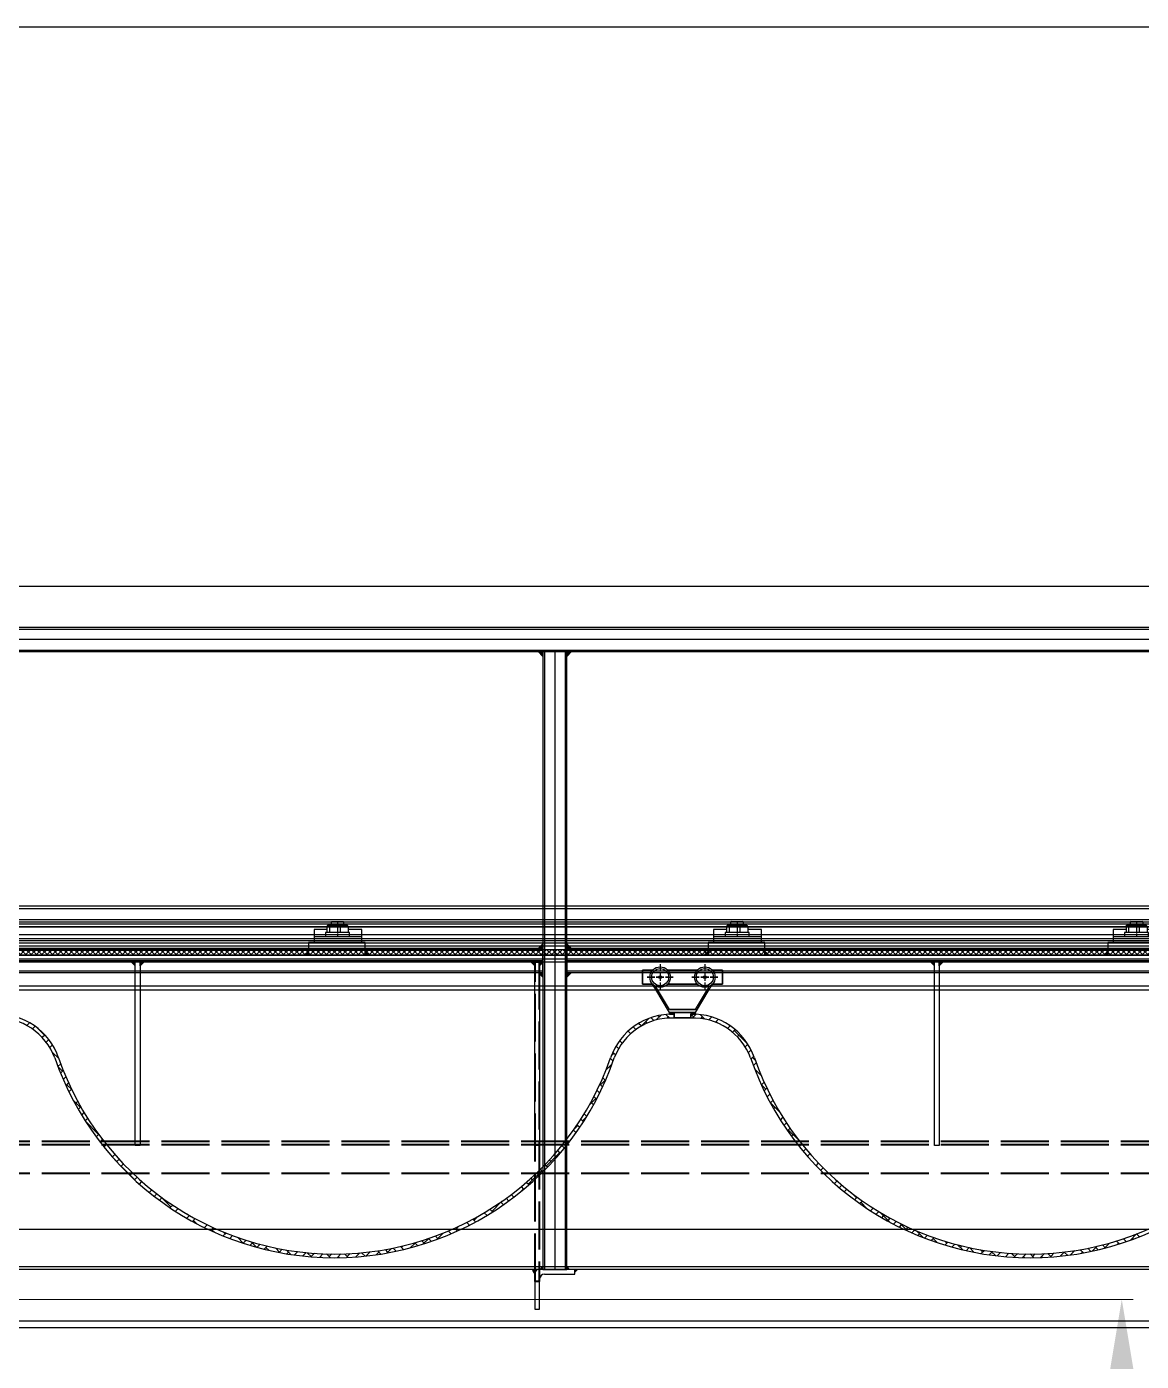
# Model space of a CAD drawing. Header units: centimetres. Extents: x 470464 to 524273, y 49611 to 59074.
# Drawn here: x 504741 to 504880.5, y 50520.1 to 50687.1 of the extents above; entities that cross this region are included whole.
import ezdxf

# ---------------------------------------------------------------- set-up
doc = ezdxf.new("R2010")
doc.units = ezdxf.units.CM
doc.header["$MEASUREMENT"] = 0
for name, pattern in [('1244-MIUM-DD-AR-2000$0$1244_Aselsan_MIUM_2900_Vinç$0$ACAD_ISO02W100', [15, 12, -3]), ('CENTER', [50.8, 31.75, -6.35, 6.35, -6.35]), ('CHAIN', [0.3543, 0.2362, -0.0295, 0.0591, -0.0295])]:
    doc.linetypes.add(name, pattern=pattern)
doc.layers.add('A-ANNO-REVC-01', color=1, linetype='Continuous', lineweight=15, true_color=0xff0000, plot=False)
doc.layers.add('S-COLS-CONC', color=4, linetype='Continuous', lineweight=40)
doc.layers.add('vinç', color=7, linetype='Continuous')
doc.styles.add('BARIŞ BABUR-3', font='arial.ttf')
doc.dimstyles.new('AAA_A4 BVS STANDART', dxfattribs={"dimscale": 12, "dimtxt": 1.8, "dimasz": 1.6, "dimexe": 0.18, "dimexo": 0.0625, "dimgap": 0.09, "dimtad": 1, "dimtoh": 1, "dimdec": 0, "dimzin": 9, "dimdsep": 46, "dimtxsty": 'BARIŞ BABUR-3', "dimcen": 0.09, "dimclrd": 1, "dimclre": 1, "dimclrt": 2, "dimadec": 0, "dimazin": 0, "dimtfac": 1, "dimtdec": 0, "dimtofl": 0, "dimtmove": 0, "dimatfit": 3, "dimfxl": 1, "dimtolj": 1, "dimtzin": 0, "dimlwd": 9, "dimlwe": 9, "dimarcsym": 0})

# ---------------------------------------------------------------- blocks, each defined once
blk = doc.blocks.new('*D142')
at = {"layer": 'A-ANNO-REVC-01', "color": 1, "lineweight": 9, "transparency": 16777216}
for p, q in [((417342.26, 68747.91), (417561.04, 68747.91)), ((417559.6, 68329.96), (417559.6, 68735.11)), ((417552.92, 68317.16), (417561.04, 68317.16))]:
    blk.add_line(p, q, dxfattribs=at)
at = {"layer": 'A-ANNO-REVC-01', "color": 1, "transparency": 16777216}
for points in [[(417557.47, 68735.11), (417561.73, 68735.11), (417559.6, 68747.91)], [(417557.47, 68329.96), (417561.73, 68329.96), (417559.6, 68317.16)]]:
    blk.add_solid(points, dxfattribs=at)
at = {"layer": 'Defpoints', "color": 0, "transparency": 16777216}
for p in [(417341.76, 68747.91), (417559.6, 68747.91), (417552.42, 68317.16)]:
    blk.add_point(p, dxfattribs=at)
at = {"layer": 'A-ANNO-REVC-01', "color": 2, "transparency": 16777216, "insert": (417551.43, 68542.78), "char_height": 14.4, "attachment_point": 5, "rotation": 90, "style": 'BARIŞ BABUR-3'}
blk.add_mtext('\\A1;KANCA ALTI: 431', dxfattribs=at)
blk = doc.blocks.new('ghfhjkdjfdkyufgfktuthkgt')
at = {"color": 2, "ltscale": 0.4}
for p, q in [((417976.88, 69071.16), (416796.46, 69071.16)), ((417976.46, 69070.66), (416796.46, 69070.66)), ((416796.46, 69067.36), (417976.46, 69067.36)), ((416796.46, 69066.86), (417976.46, 69066.86)), ((417503.6, 69063.32), (417503.6, 69063.79)), ((417505.66, 69063.32), (417505.66, 69063.79))]:
    blk.add_line(p, q, dxfattribs=at)
at = {"color": 2}
for p, q in [((417500.89, 69069.32), (417499.63, 69069.32)), ((417499.63, 69069.32), (417499.63, 69067.55)), ((417499.63, 69067.55), (417499.63, 69069.32)), ((417499.63, 69069.32), (417500.89, 69069.32)), ((417501.84, 69070.05), (417501.84, 69069.12)), ((417501.84, 69070.05), (417501.84, 69069.12)), ((417506.48, 69069.32), (417502.79, 69069.32)), ((417502.79, 69069.32), (417506.48, 69069.32)), ((417507.43, 69070.05), (417507.43, 69069.12)), ((417507.43, 69070.05), (417507.43, 69069.12)), ((417509.63, 69069.32), (417508.37, 69069.32)), ((417508.37, 69069.32), (417509.63, 69069.32)), ((417509.63, 69067.55), (417509.63, 69069.32)), ((417509.63, 69069.32), (417509.63, 69067.55)), ((417501.16, 69068.43), (417500.22, 69068.43)), ((417500.22, 69068.43), (417501.16, 69068.43)), ((417502.32, 69068.43), (417501.35, 69068.43)), ((417501.35, 69068.43), (417502.32, 69068.43)), ((417501.84, 69068.92), (417501.84, 69067.95)), ((417501.84, 69068.92), (417501.84, 69067.95)), ((417501.84, 69067.75), (417501.84, 69066.82)), ((417501.84, 69067.75), (417501.84, 69066.82)), ((417503.45, 69068.43), (417502.52, 69068.43)), ((417502.52, 69068.43), (417503.45, 69068.43)), ((417506.74, 69068.43), (417505.81, 69068.43)), ((417505.81, 69068.43), (417506.74, 69068.43)), ((417507.91, 69068.43), (417506.94, 69068.43)), ((417506.94, 69068.43), (417507.91, 69068.43)), ((417507.43, 69068.92), (417507.43, 69067.95)), ((417507.43, 69068.92), (417507.43, 69067.95)), ((417507.43, 69067.75), (417507.43, 69066.82)), ((417507.43, 69067.75), (417507.43, 69066.82)), ((417509.04, 69068.43), (417508.11, 69068.43)), ((417508.11, 69068.43), (417509.04, 69068.43)), ((417499.63, 69067.55), (417500.89, 69067.55)), ((417500.89, 69067.55), (417499.63, 69067.55)), ((417501.28, 69066.9), (417500.89, 69067.55)), ((417501.28, 69066.9), (417500.89, 69067.55)), ((417501.49, 69066.9), (417501.27, 69067.27)), ((417501.49, 69066.9), (417501.27, 69067.27)), ((417503.02, 69064.02), (417501.28, 69066.9)), ((417503.02, 69064.02), (417501.28, 69066.9)), ((417503.02, 69064.37), (417501.49, 69066.9)), ((417503.02, 69064.37), (417501.49, 69066.9)), ((417502.79, 69067.55), (417506.48, 69067.55)), ((417506.48, 69067.55), (417502.79, 69067.55)), ((417506.25, 69064.37), (417507.77, 69066.9)), ((417506.25, 69064.02), (417507.98, 69066.9)), ((417506.25, 69064.37), (417507.77, 69066.9)), ((417506.25, 69064.02), (417507.98, 69066.9)), ((417507.77, 69066.9), (417507.99, 69067.27)), ((417507.77, 69066.9), (417507.99, 69067.27)), ((417507.98, 69066.9), (417508.37, 69067.55)), ((417507.98, 69066.9), (417508.37, 69067.55)), ((417508.37, 69067.55), (417509.63, 69067.55)), ((417509.63, 69067.55), (417508.37, 69067.55)), ((417506.25, 69064.37), (417503.02, 69064.37)), ((417503.02, 69064.37), (417506.25, 69064.37)), ((417506.25, 69064.02), (417503.02, 69064.02)), ((417503.02, 69063.79), (417503.02, 69064.02)), ((417503.02, 69064.02), (417506.25, 69064.02)), ((417503.02, 69063.79), (417503.02, 69064.02)), ((417503.6, 69063.79), (417503.02, 69063.79)), ((417503.02, 69063.79), (417503.6, 69063.79)), ((417503.6, 69064.02), (417503.6, 69063.32)), ((417503.6, 69064.02), (417503.6, 69063.32)), ((417505.66, 69063.32), (417503.6, 69063.32)), ((417503.6, 69063.32), (417505.66, 69063.32)), ((417505.66, 69064.02), (417505.66, 69063.32)), ((417505.66, 69064.02), (417505.66, 69063.32)), ((417506.25, 69063.79), (417505.66, 69063.79)), ((417505.66, 69063.79), (417506.25, 69063.79)), ((417506.25, 69063.79), (417506.25, 69064.02)), ((417506.25, 69063.79), (417506.25, 69064.02))]:
    blk.add_line(p, q, dxfattribs=at)
at = {"color": 2, "linetype": 'Continuous', "ltscale": 0.4}
for p, q in [((417422.59, 69062.38), (417422.94, 69062.72)), ((417499.46, 69062.32), (417499.13, 69062.64)), ((417499.41, 69062.26), (417500.41, 69063.26)), ((417500.23, 69062.68), (417500.03, 69062.88)), ((417501.05, 69062.99), (417500.68, 69063.36)), ((417501.35, 69063.07), (417501.96, 69063.68)), ((417501.72, 69063.45), (417501.56, 69063.61)), ((417502.99, 69063.32), (417502.54, 69063.76)), ((417502.71, 69063.3), (417502.86, 69063.45)), ((417506.02, 69063.45), (417505.68, 69063.79)), ((417505.9, 69063.32), (417506.36, 69063.78)), ((417507.42, 69063.18), (417506.86, 69063.74)), ((417506.96, 69063.26), (417507.15, 69063.45)), ((417507.91, 69063.07), (417508.29, 69063.45)), ((417508.28, 69063.45), (417508.27, 69063.46)), ((417508.76, 69062.79), (417509.12, 69063.15)), ((417509.06, 69062.67), (417508.85, 69062.88)), ((417423.29, 69061.95), (417423.62, 69062.28)), ((417424.79, 69061.18), (417423.9, 69062.08)), ((417424.22, 69061.75), (417424.26, 69061.78)), ((417424.51, 69060.9), (417424.83, 69061.22)), ((417498.16, 69061.35), (417497.84, 69061.68)), ((417498.79, 69061.86), (417498.46, 69062.19)), ((417510.25, 69062.02), (417510.58, 69062.35)), ((417510.55, 69062.32), (417510.37, 69062.5)), ((417510.9, 69061.53), (417511.22, 69061.86)), ((417512.77, 69060.09), (417511.11, 69061.75)), ((417511.48, 69060.99), (417511.68, 69061.18)), ((417425.02, 69060.29), (417425.35, 69060.61)), ((417425.48, 69059.61), (417425.81, 69059.94)), ((417496.65, 69059.47), (417496.32, 69059.8)), ((417496.63, 69059.49), (417496.68, 69059.54)), ((417497.09, 69060.16), (417496.77, 69060.49)), ((417512.24, 69060.62), (417512.33, 69060.71)), ((417512.47, 69059.72), (417512.8, 69060.04)), ((417512.88, 69058.99), (417513.21, 69059.32)), ((417426.6, 69058.24), (417425.78, 69059.06)), ((417425.87, 69058.87), (417425.92, 69058.92)), ((417426.49, 69058.36), (417426.54, 69058.41)), ((417426.49, 69057.23), (417426.84, 69057.58)), ((417495.06, 69056.78), (417495.84, 69057.56)), ((417495.96, 69057.9), (417495.61, 69058.25)), ((417495.73, 69058.59), (417496.07, 69058.92)), ((417496.27, 69058.72), (417495.93, 69059.06)), ((417513.21, 69058.19), (417513.55, 69058.53)), ((417513.75, 69057.98), (417513.38, 69058.36)), ((417513.51, 69057.36), (417513.85, 69057.7)), ((417427.05, 69056.66), (417426.5, 69057.21)), ((417426.81, 69056.42), (417427.16, 69056.76)), ((417427.15, 69055.62), (417427.49, 69055.96)), ((417495.65, 69057.07), (417495.5, 69057.22)), ((417514.48, 69056.12), (417513.67, 69056.93)), ((417513.82, 69056.54), (417513.94, 69056.66)), ((417427.5, 69054.84), (417427.83, 69055.18)), ((417428.22, 69054.36), (417427.62, 69054.96)), ((417427.86, 69054.07), (417428.18, 69054.4)), ((417494.28, 69053.92), (417493.94, 69054.26)), ((417494.64, 69054.69), (417494.3, 69055.03)), ((417494.37, 69054.96), (417495.08, 69055.68)), ((417494.94, 69055.53), (417494.65, 69055.81)), ((417515.07, 69054.4), (417514.49, 69054.98)), ((417514.51, 69054.96), (417514.84, 69055.29)), ((417514.86, 69054.19), (417515.2, 69054.52)), ((417429.32, 69052.13), (417428.36, 69053.09)), ((417428.75, 69052.7), (417428.96, 69052.91)), ((417492.99, 69052.45), (417493.8, 69053.26)), ((417493.5, 69052.44), (417493.24, 69052.7)), ((417493.89, 69053.17), (417493.56, 69053.51)), ((417515.24, 69053.43), (417515.57, 69053.77)), ((417515.63, 69052.69), (417515.96, 69053.02)), ((417516.82, 69051.52), (417515.64, 69052.7)), ((417429.04, 69051.86), (417429.37, 69052.19)), ((417429.46, 69051.14), (417429.79, 69051.47)), ((417492.11, 69050.44), (417492.65, 69050.98)), ((417492.67, 69051.01), (417492.34, 69051.34)), ((417516.03, 69051.96), (417516.2, 69052.13)), ((417516.77, 69051.57), (417516.78, 69051.58)), ((417516.88, 69050.55), (417517.21, 69050.88)), ((417429.89, 69050.45), (417430.22, 69050.77)), ((417431.58, 69048.74), (417429.93, 69050.39)), ((417430.34, 69049.76), (417430.45, 69049.87)), ((417431.01, 69049.3), (417431.12, 69049.42)), ((417491.32, 69048.96), (417490.99, 69049.29)), ((417491.08, 69049.41), (417491.54, 69049.87)), ((417491.78, 69049.63), (417491.45, 69049.96)), ((417492.23, 69050.31), (417491.9, 69050.64)), ((417517.34, 69049.87), (417517.3, 69049.9)), ((417517.33, 69049.86), (417517.66, 69050.19)), ((417517.79, 69049.19), (417518.11, 69049.52)), ((417519.28, 69047.93), (417517.9, 69049.3)), ((417431.27, 69048.43), (417431.6, 69048.76)), ((417431.76, 69047.78), (417432.08, 69048.11)), ((417490.36, 69047.66), (417490.03, 69047.99)), ((417518.26, 69048.53), (417518.47, 69048.74)), ((417519.03, 69048.17), (417519.07, 69048.21)), ((417519.24, 69047.24), (417519.56, 69047.57)), ((417432.25, 69047.15), (417432.58, 69047.47)), ((417433.29, 69045.92), (417433.61, 69046.24)), ((417487.58, 69044.78), (417489.28, 69046.48)), ((417488.82, 69045.8), (417488.71, 69045.91)), ((417489.34, 69046.41), (417489.02, 69046.73)), ((417489.86, 69047.03), (417489.53, 69047.35)), ((417489.84, 69047.04), (417489.96, 69047.16)), ((417519.74, 69046.62), (417520.07, 69046.95)), ((417520.26, 69046.01), (417520.59, 69046.34)), ((417433.84, 69045.34), (417433.43, 69045.76)), ((417433.82, 69045.32), (417434.14, 69045.65)), ((417434.37, 69044.74), (417434.69, 69045.06)), ((417436.1, 69043.08), (417434.41, 69044.78)), ((417434.93, 69044.17), (417434.97, 69044.21)), ((417485.32, 69042.52), (417487.02, 69044.21)), ((417487.17, 69044.06), (417486.85, 69044.38)), ((417487.73, 69044.63), (417487.41, 69044.95)), ((417488.15, 69045.34), (417487.96, 69045.53)), ((417521.34, 69044.83), (417521.67, 69045.15)), ((417521.9, 69044.25), (417522.22, 69044.58)), ((417435.54, 69043.65), (417435.82, 69043.93)), ((417436.08, 69043.06), (417436.41, 69043.39)), ((417436.68, 69042.52), (417437, 69042.85)), ((417485.41, 69042.42), (417485.09, 69042.75)), ((417485.88, 69043.08), (417485.69, 69043.28)), ((417486.6, 69043.5), (417486.45, 69043.65)), ((417522.47, 69043.69), (417522.8, 69044.02)), ((417523.65, 69042.6), (417523.97, 69042.93)), ((417437.91, 69041.49), (417438.24, 69041.82)), ((417438.54, 69040.99), (417438.87, 69041.32)), ((417440.63, 69039.69), (417439.38, 69040.94)), ((417483.54, 69040.9), (417483.21, 69041.23)), ((417484.26, 69041.45), (417484.75, 69041.95)), ((417484.8, 69041.9), (417484.47, 69042.23)), ((417524.25, 69042.08), (417524.58, 69042.41)), ((417524.87, 69041.57), (417525.2, 69041.89)), ((417526.39, 69040.82), (417525.74, 69041.47)), ((417525.82, 69041.39), (417525.83, 69041.4)), ((417526.15, 69040.58), (417526.48, 69040.91)), ((417439.19, 69040.51), (417439.5, 69040.82)), ((417440.06, 69040.25), (417440.18, 69040.37)), ((417440.51, 69039.57), (417440.85, 69039.91)), ((417441.2, 69039.13), (417441.54, 69039.46)), ((417480.88, 69039.04), (417480.54, 69039.38)), ((417480.79, 69039.12), (417482.05, 69040.38)), ((417481.36, 69039.69), (417481.23, 69039.82)), ((417482.24, 69039.94), (417481.92, 69040.25)), ((417482.9, 69040.41), (417482.56, 69040.75)), ((417526.8, 69040.1), (417527.14, 69040.44)), ((417527.75, 69039.45), (417526.95, 69040.25)), ((417527.47, 69039.64), (417527.52, 69039.69)), ((417528.15, 69039.19), (417528.49, 69039.53)), ((417442.61, 69038.27), (417442.95, 69038.61)), ((417442.89, 69038.56), (417442.69, 69038.76)), ((417443.33, 69037.86), (417443.67, 69038.21)), ((417443.88, 69037.57), (417443.46, 69037.99)), ((417477.99, 69037.4), (417477.65, 69037.74)), ((417478.74, 69037.79), (417478.39, 69038.13)), ((417478.53, 69037.99), (417479.01, 69038.47)), ((417480.18, 69038.61), (417479.84, 69038.95)), ((417528.85, 69038.76), (417529.19, 69039.09)), ((417530.58, 69037.76), (417529.33, 69039.01)), ((417529.56, 69038.33), (417529.78, 69038.56)), ((417530.35, 69037.99), (417530.62, 69038.27)), ((417531.02, 69037.53), (417531.36, 69037.87)), ((417532.83, 69036.64), (417531.84, 69037.63)), ((417444.82, 69037.09), (417445.17, 69037.44)), ((417445.16, 69037.43), (417445.11, 69037.47)), ((417445.59, 69036.73), (417445.94, 69037.08)), ((417446.08, 69036.5), (417445.72, 69036.86)), ((417447.42, 69036.29), (417447.17, 69036.55)), ((417447.17, 69036.04), (417447.52, 69036.4)), ((417447.98, 69035.72), (417448.34, 69036.09)), ((417449.68, 69035.16), (417448.99, 69035.85)), ((417474.07, 69035.66), (417473.71, 69036.03)), ((417474.01, 69035.73), (417474.67, 69036.4)), ((417474.57, 69036.29), (417474.53, 69036.34)), ((417475.69, 69036.31), (417475.33, 69036.67)), ((417476.47, 69036.66), (417476.12, 69037.01)), ((417476.27, 69036.86), (417476.67, 69037.27)), ((417477.87, 69037.33), (417477.96, 69037.43)), ((417531.77, 69037.15), (417532.04, 69037.43)), ((417532.61, 69036.86), (417532.88, 69037.13)), ((417533.31, 69036.43), (417533.66, 69036.78)), ((417534.78, 69035.82), (417533.93, 69036.67)), ((417534.1, 69036.09), (417534.31, 69036.29)), ((417534.91, 69035.77), (417535.28, 69036.13)), ((417560.65, 69035.49), (417561.45, 69036.29)), ((417561.82, 69035.93), (417561.46, 69036.29)), ((417448, 69035.71), (417447.98, 69035.73)), ((417449.11, 69035.73), (417449.17, 69035.79)), ((417449.65, 69035.13), (417450.02, 69035.51)), ((417450.51, 69034.86), (417450.81, 69035.16)), ((417451.35, 69034.62), (417450.67, 69035.31)), ((417451.39, 69034.61), (417451.78, 69035)), ((417452.29, 69034.38), (417452.68, 69034.77)), ((417452.86, 69034.25), (417452.51, 69034.6)), ((417454.21, 69034.03), (417453.69, 69034.54)), ((417454.15, 69033.97), (417454.55, 69034.38)), ((417455.65, 69033.72), (417455.08, 69034.28)), ((417466.91, 69033.77), (417466.5, 69034.19)), ((417467.78, 69034.03), (417467.47, 69034.34)), ((417467.65, 69033.9), (417468.24, 69034.49)), ((417468.82, 69034.13), (417468.42, 69034.53)), ((417469.74, 69034.34), (417469.35, 69034.73)), ((417469.48, 69034.6), (417469.69, 69034.81)), ((417470.56, 69034.54), (417471.18, 69035.16)), ((417470.64, 69034.57), (417470.61, 69034.6)), ((417471.53, 69034.81), (417471.15, 69035.19)), ((417472.31, 69035.16), (417472.02, 69035.45)), ((417472.15, 69035), (417472.88, 69035.73)), ((417473.24, 69035.36), (417472.87, 69035.73)), ((417535.74, 69035.46), (417536.11, 69035.83)), ((417536.55, 69035.19), (417536, 69035.73)), ((417537.44, 69034.9), (417537.82, 69035.28)), ((417537.7, 69035.16), (417537.48, 69035.38)), ((417538.32, 69034.65), (417538.7, 69035.03)), ((417539.7, 69034.3), (417539.06, 69034.94)), ((417539.4, 69034.6), (417539.6, 69034.8)), ((417540.13, 69034.2), (417540.52, 69034.59)), ((417541.14, 69033.99), (417540.54, 69034.59)), ((417542.23, 69034.03), (417541.94, 69034.32)), ((417542.02, 69033.83), (417542.43, 69034.24)), ((417553.16, 69033.65), (417553.72, 69034.21)), ((417554.79, 69033.91), (417554.38, 69034.32)), ((417555.74, 69034.1), (417555.34, 69034.5)), ((417555.91, 69034.13), (417556.53, 69034.76)), ((417556.66, 69034.3), (417556.37, 69034.6)), ((417557.57, 69034.53), (417557.18, 69034.92)), ((417557.5, 69034.6), (417558.05, 69035.15)), ((417559.32, 69035.04), (417558.95, 69035.41)), ((417558.96, 69034.93), (417559.2, 69035.16)), ((417560.17, 69035.32), (417559.8, 69035.69)), ((417561.01, 69035.62), (417560.89, 69035.73)), ((417455.11, 69033.8), (417455.34, 69034.03)), ((417456.09, 69033.66), (417456.51, 69034.08)), ((417456.47, 69034.03), (417456.41, 69034.09)), ((417457.1, 69033.53), (417457.53, 69033.96)), ((417458.2, 69033.43), (417457.69, 69033.95)), ((417458.17, 69033.47), (417458.57, 69033.87)), ((417459.2, 69033.36), (417459.65, 69033.81)), ((417459.41, 69033.35), (417459.3, 69033.47)), ((417460.58, 69033.32), (417460.09, 69033.8)), ((417460.43, 69033.47), (417460.75, 69033.79)), ((417461.41, 69033.32), (417461.89, 69033.79)), ((417461.71, 69033.32), (417461.56, 69033.47)), ((417462.8, 69033.35), (417462.35, 69033.81)), ((417462.69, 69033.47), (417463.06, 69033.84)), ((417463.77, 69033.41), (417464.28, 69033.92)), ((417463.87, 69033.42), (417463.82, 69033.47)), ((417464.91, 69033.51), (417464.48, 69033.94)), ((417465.01, 69033.52), (417465.55, 69034.06)), ((417465.52, 69034.03), (417465.5, 69034.05)), ((417466.3, 69033.68), (417466.65, 69034.03)), ((417541.07, 69034), (417541.09, 69034.03)), ((417543, 69033.68), (417543.36, 69034.03)), ((417543.82, 69033.57), (417543.27, 69034.11)), ((417544.01, 69033.55), (417544.43, 69033.98)), ((417545.04, 69033.45), (417545.47, 69033.88)), ((417545.08, 69033.44), (417545.05, 69033.47)), ((417546.29, 69033.36), (417545.79, 69033.86)), ((417546.19, 69033.47), (417546.54, 69033.82)), ((417547.18, 69033.33), (417547.64, 69033.79)), ((417547.46, 69033.32), (417547.32, 69033.47)), ((417548.6, 69033.32), (417548.13, 69033.79)), ((417548.45, 69033.47), (417548.77, 69033.79)), ((417549.45, 69033.34), (417549.94, 69033.83)), ((417549.7, 69033.35), (417549.58, 69033.47)), ((417550.77, 69033.41), (417550.33, 69033.85)), ((417550.71, 69033.47), (417551.15, 69033.91)), ((417551.88, 69033.5), (417552.41, 69034.03)), ((417552.83, 69033.61), (417552.41, 69034.03)), ((417553.54, 69034.03), (417553.41, 69034.16)), ((417554.5, 69033.86), (417554.67, 69034.03))]:
    blk.add_line(p, q, dxfattribs=at)
at = {"color": 2}
for centre, radius in [((417501.84, 69068.43), 1.29), ((417501.84, 69068.43), 1.29), ((417507.43, 69068.43), 1.29), ((417507.43, 69068.43), 1.29), ((417501.84, 69068.43), 0.176), ((417501.84, 69068.43), 0.176), ((417507.43, 69068.43), 0.176), ((417507.43, 69068.43), 0.176)]:
    blk.add_circle(centre, radius, dxfattribs=at)
at = {"color": 2, "ltscale": 0.4}
for centre in [(417501.84, 69068.43), (417501.84, 69068.43), (417507.43, 69068.43), (417507.43, 69068.43)]:
    blk.add_circle(centre, 1.07, dxfattribs=at)
for centre, radius, start, end in [((417418.92, 69055.7), 8.09, 18.857, 92.2157), ((417418.91, 69055.65), 7.67, 20.3083, 92.3116), ((417503.29, 69055.7), 8.09, 87.7843, 161.143), ((417503.29, 69055.65), 7.67, 87.6884, 159.6917), ((417505.98, 69055.7), 8.09, 18.857, 92.2157), ((417505.97, 69055.65), 7.67, 20.3083, 92.3116), ((417461.1, 69070.32), 37, 198.9246, 341.0754), ((417461.1, 69070.35), 36.57, 199.2207, 340.7793), ((417548.16, 69070.32), 37, 198.9246, 341.0754), ((417548.16, 69070.35), 36.57, 199.2207, 340.7793)]:
    blk.add_arc(centre, radius, start, end, dxfattribs=at)
blk = doc.blocks.new('kjjlkhlljklhıjşlkmkjş')
at = {"ltscale": 0.4}
for points in [[(417487.16, 69213.46), (417486.56, 69213.46), (417487.16, 69212.86)], [(417487.16, 69213.46), (417486.56, 69213.46), (417487.16, 69212.86)], [(417490.16, 69213.46), (417490.76, 69213.46), (417490.16, 69212.86)], [(417490.16, 69213.46), (417490.76, 69213.46), (417490.16, 69212.86)], [(417487.16, 69136.16), (417486.82, 69136.16), (417487.16, 69136.5)], [(417490.16, 69136.16), (417490.49, 69136.16), (417490.16, 69136.5)], [(417491.16, 69136.16), (417491.49, 69136.16), (417491.16, 69135.83)]]:
    blk.add_hatch(color=2, dxfattribs=at).paths.add_polyline_path(points)
for points in [[(417487.16, 69213.46), (417486.56, 69213.46), (417487.16, 69212.86)], [(417490.16, 69213.46), (417490.76, 69213.46), (417490.16, 69212.86)], [(417487.16, 69176.31), (417486.56, 69176.31), (417487.16, 69176.91)], [(417490.16, 69176.31), (417490.76, 69176.31), (417490.16, 69176.91)], [(417487.16, 69173.31), (417486.56, 69173.31), (417487.16, 69172.71)], [(417490.16, 69173.31), (417490.76, 69173.31), (417490.16, 69172.71)]]:
    blk.add_hatch(color=2).paths.add_polyline_path(points)
h = blk.add_hatch(color=2, dxfattribs=at)
edge = h.paths.add_edge_path()
edge.add_line((417486.66, 69136.16), (417485.87, 69136.16))
edge.add_arc((417486.42, 69136.18), 0.553, 181.7814, 242.1352)
edge.add_arc((417486.66, 69135.66), 0.5, 90, 176.7192, ccw=False)
at = {"color": 2, "ltscale": 1.5}
for p, q in [((417930.16, 69216.46, -0.01), (416847.16, 69216.46, 0.12)), ((416847.16, 69213.46, 0.12), (417930.16, 69213.46, -0.01))]:
    blk.add_line(p, q, dxfattribs=at)
at = {"color": 2, "ltscale": 3}
for p, q in [((416847.16, 69216.26, 0.12), (417930.16, 69216.26, -0.01)), ((416847.16, 69213.66, 0.12), (417930.16, 69213.66, -0.01)), ((417390.16, 69176.11, 0.06), (417487.16, 69176.11, 0.06)), ((417490.16, 69176.11, 0.06), (417587.16, 69176.11, 0.06)), ((417390.16, 69173.51, 0.06), (417487.16, 69173.51, 0.06)), ((417490.16, 69173.51, 0.06), (417587.16, 69173.51, 0.06)), ((417888.66, 69141.16, 0.24), (416888.66, 69141.16, 0.12)), ((417888.66, 69136.46, 0.24), (416888.66, 69136.46, 0.12))]:
    blk.add_line(p, q, dxfattribs=at)
at = {"color": 2, "linetype": 'CENTER', "ltscale": 750}
blk.add_line((417930.16, 69214.96, -454479.51), (416847.16, 69214.96, 0.12), dxfattribs=at)
at = {"color": 2, "ltscale": 0.4}
for p, q in [((417487.16, 69212.86, -0.01), (417486.56, 69213.46, -0.01)), ((417487.16, 69212.86, -0.01), (417486.56, 69213.46, -0.01)), ((417490.16, 69212.86, -0.01), (417490.76, 69213.46, -0.01)), ((417490.16, 69212.86, -0.01), (417490.76, 69213.46, -0.01)), ((417486.66, 69136.16, 0.12), (417485.87, 69136.16, 0.12)), ((417491.16, 69136.16, 0.12), (417486.66, 69136.16, 0.12)), ((417487.16, 69136.5, 0.12), (417486.82, 69136.16, 0.12)), ((417487.16, 69136.16, 0.12), (417487.16, 69136.5, 0.12)), ((417490.16, 69136.16, 0.12), (417490.16, 69136.5, 0.12)), ((417490.16, 69136.5, 0.12), (417490.49, 69136.16, 0.12)), ((417491.16, 69135.56, 0.12), (417491.16, 69136.16, 0.12)), ((417491.16, 69136.16, 0.12), (417491.16, 69135.83, 0.12)), ((417491.16, 69135.83, 0.12), (417491.49, 69136.16, 0.12)), ((417486.16, 69135.66, 0.12), (417486.16, 69131.16, 0.12)), ((417486.76, 69131.16, 0.12), (417486.76, 69134.96, 0.12)), ((417487.36, 69135.56, 0.12), (417491.16, 69135.56, 0.12)), ((417486.16, 69131.16, 0.12), (417486.76, 69131.16, 0.12))]:
    blk.add_line(p, q, dxfattribs=at)
at = {"color": 2}
for p, q in [((417487.16, 69212.86, -0.01), (417486.56, 69213.46, -0.01)), ((417487.16, 69213.46, -0.01), (417487.16, 69136.16, 0.12)), ((417490.16, 69213.46, -0.01), (417487.16, 69213.46, -0.01)), ((417487.16, 69213.46, -0.01), (417487.16, 69212.86, -0.01)), ((417490.16, 69136.16, 0.12), (417490.16, 69213.46, -0.01)), ((417490.16, 69213.46, -0.01), (417490.16, 69212.86, -0.01)), ((417490.16, 69212.86, -0.01), (417490.76, 69213.46, -0.01)), ((417487.16, 69176.31, 0.06), (417390.16, 69176.31, 0.06)), ((417487.16, 69176.91, 0.06), (417486.56, 69176.31, 0.06)), ((417487.16, 69176.31, 0.06), (417487.16, 69176.91, 0.06)), ((417487.16, 69173.31, 0.06), (417487.16, 69176.31, 0.06)), ((417490.16, 69176.31, 0.06), (417490.16, 69176.91, 0.06)), ((417490.16, 69176.91, 0.06), (417490.76, 69176.31, 0.06)), ((417587.16, 69176.31, 0.06), (417490.16, 69176.31, 0.06)), ((417490.16, 69176.31, 0.06), (417490.16, 69173.31, 0.06)), ((417390.16, 69173.31, 0.06), (417487.16, 69173.31, 0.06)), ((417487.16, 69172.71, 0.06), (417486.56, 69173.31, 0.06)), ((417487.16, 69173.31, 0.06), (417487.16, 69172.71, 0.06)), ((417490.16, 69173.31, 0.06), (417587.16, 69173.31, 0.06)), ((417490.16, 69173.31, 0.06), (417490.16, 69172.71, 0.06)), ((417490.16, 69172.71, 0.06), (417490.76, 69173.31, 0.06)), ((417888.66, 69136.16, 0.12), (416888.66, 69136.16, 0.12)), ((417487.16, 69136.16, 0.12), (417490.16, 69136.16, 0.12))]:
    blk.add_line(p, q, dxfattribs=at)
at = {"color": 2, "ltscale": 4}
for p, q in [((417487.36, 69213.46, -0.01), (417487.36, 69136.16, 0.12)), ((417489.96, 69213.46, -0.01), (417489.96, 69136.16, 0.12))]:
    blk.add_line(p, q, dxfattribs=at)
at = {"color": 2, "linetype": 'CENTER', "ltscale": 30}
for p, q in [((417488.66, 69213.46, -0.01), (417488.66, 69136.16, 0.12)), ((417390.16, 69174.81, 0.06), (417487.16, 69174.81, 0.06)), ((417490.16, 69174.81, 0.06), (417587.16, 69174.81, 0.06))]:
    blk.add_line(p, q, dxfattribs=at)
at = {"color": 2, "ltscale": 0.4}
for centre, radius, start, end in [((417486.42, 69136.18, 0.12), 0.553, 181.7814, 242.1352), ((417486.66, 69135.66, 0.12), 0.5, 90, 180), ((417486.66, 69135.66, 0.12), 0.5, 90, 176.7192), ((417487.36, 69134.96, 0.12), 0.6, 90, 180)]:
    blk.add_arc(centre, radius, start, end, dxfattribs=at)
blk = doc.blocks.new('tyrterwefbrrbevrwc')
at = {"color": 2}
for p, q in [((416798.86, 68256.16), (417974.06, 68256.16)), ((416798.86, 68253.9), (417974.06, 68253.9)), ((416798.86, 68253.53), (417974.06, 68253.53))]:
    blk.add_line(p, q, dxfattribs=at)
at = {"layer": 'vinç', "color": 2}
for p, q in [((417974.06, 68255.76), (416798.86, 68255.76)), ((417974.06, 68254.38), (416798.86, 68254.38)), ((417974.06, 68254.1), (416798.86, 68254.1)), ((417974.06, 68253.53), (416798.86, 68253.53)), ((417974.06, 68252.51), (416798.86, 68252.51)), ((417974.06, 68252.02), (416798.86, 68252.02)), ((417974.06, 68251.76), (416798.86, 68251.76)), ((417974.06, 68251.49), (416798.86, 68251.49)), ((417974.06, 68251.1), (416798.86, 68251.1)), ((417974.06, 68250.66), (416798.86, 68250.66))]:
    blk.add_line(p, q, dxfattribs=at)
blk = doc.blocks.new('tyrteryrteyyt3rwerw')
h = blk.add_hatch()
h.set_pattern_fill('ANSI37', color=2, scale=3.8, angle=360)
h.set_pattern_definition([(45, (342050.756, 161193.00613), (-0.335875721, 0.335875721), []), (135, (342050.756, 161193.00613), (-0.335875721, -0.335875721), [])])
h.paths.add_polyline_path([(416798.86, 68195.66), (416798.86, 68194.96), (417974.06, 68194.96), (417974.06, 68195.66)])
at = {"color": 2}
blk.add_lwpolyline([(417974.06, 68195.66), (416798.86, 68195.66), (416798.86, 68194.96), (417974.06, 68194.96)], close=True, dxfattribs=at)
blk = doc.blocks.new('hfgdtnyrmuntyr')
h = blk.add_hatch(color=2)
h.dxf.hatch_style = 1
h.paths.add_polyline_path([(417435.66, 68194.16), (417436.16, 68193.66), (417436.16, 68194.16)])
h = blk.add_hatch(color=2)
h.dxf.hatch_style = 1
h.paths.add_polyline_path([(417436.76, 68194.16), (417436.76, 68193.66), (417437.26, 68194.16)])
h = blk.add_hatch(color=2)
h.dxf.hatch_style = 1
h.paths.add_polyline_path([(417485.66, 68194.16), (417486.16, 68193.66), (417486.16, 68194.16)])
h = blk.add_hatch(color=2)
h.dxf.hatch_style = 1
h.paths.add_polyline_path([(417486.76, 68194.16), (417486.76, 68193.66), (417487.26, 68194.16)])
h = blk.add_hatch(color=2)
h.dxf.hatch_style = 1
h.paths.add_polyline_path([(417535.66, 68194.16), (417536.16, 68193.66), (417536.16, 68194.16)])
h = blk.add_hatch(color=2)
h.dxf.hatch_style = 1
h.paths.add_polyline_path([(417536.76, 68194.16), (417536.76, 68193.66), (417537.26, 68194.16)])
at = {"color": 2, "ltscale": 0.4}
for points in [[(416783.76, 68194.16), (417989.16, 68194.16), (417989.16, 68194.96), (416783.76, 68194.96)], [(417436.76, 68194.16), (417436.76, 68171.16), (417436.16, 68171.16), (417436.16, 68194.16)], [(417486.76, 68194.16), (417486.76, 68171.16), (417486.16, 68171.16), (417486.16, 68194.16)], [(417536.76, 68194.16), (417536.76, 68171.16), (417536.16, 68171.16), (417536.16, 68194.16)]]:
    blk.add_lwpolyline(points, close=True, dxfattribs=at)
at = {"color": 2}
for points in [[(417436.16, 68194.16), (417435.66, 68194.16), (417436.16, 68193.66), (417436.16, 68194.16)], [(417436.76, 68194.16), (417437.26, 68194.16), (417436.76, 68193.66), (417436.76, 68194.16)], [(417486.16, 68194.16), (417485.66, 68194.16), (417486.16, 68193.66), (417486.16, 68194.16)], [(417486.76, 68194.16), (417487.26, 68194.16), (417486.76, 68193.66), (417486.76, 68194.16)], [(417536.16, 68194.16), (417535.66, 68194.16), (417536.16, 68193.66), (417536.16, 68194.16)], [(417536.76, 68194.16), (417537.26, 68194.16), (417536.76, 68193.66), (417536.76, 68194.16)]]:
    blk.add_lwpolyline(points, dxfattribs=at)
at = {"layer": 'S-COLS-CONC', "color": 2, "linetype": '1244-MIUM-DD-AR-2000$0$1244_Aselsan_MIUM_2900_Vinç$0$ACAD_ISO02W100', "ltscale": 0.5}
for p, q in [((417955.46, 68171.66), (416817.46, 68171.66)), ((417955.46, 68171.26), (416817.46, 68171.26)), ((417955.46, 68167.66), (416817.46, 68167.66))]:
    blk.add_line(p, q, dxfattribs=at)
blk.add_lwpolyline([(417486.21, 68194.16), (417486.71, 68194.16), (417486.71, 68154.16), (417486.21, 68154.16)], close=True, dxfattribs=at)
at = {"layer": 'vinç', "color": 2}
for p, q in [((417929.16, 68149.16), (416843.76, 68149.16)), ((417929.38, 68148.36), (416843.54, 68148.36))]:
    blk.add_line(p, q, dxfattribs=at)
blk = doc.blocks.new('BEKET 105 ÖN')
at = {"color": 2, "linetype": 'Continuous'}
for p, q in [((1790012.9, -473036.4), (1790012.5, -473036.8)), ((1790012.9, -473036.4), (1790013.2, -473036.4)), ((1790013.2, -473036.4), (1790021.6, -473036.4)), ((1790017.9, -473032), (1790016.9, -473033)), ((1790016.9, -473033), (1790016.9, -473036.4)), ((1790032.9, -473033), (1790016.9, -473033)), ((1790017.9, -473032), (1790031.9, -473032)), ((1790021.6, -473036.4), (1790033.2, -473036.4)), ((1790032.9, -473033), (1790031.9, -473032)), ((1790032.9, -473036.4), (1790032.9, -473033)), ((1790033.2, -473036.4), (1790036.9, -473036.4)), ((1790037.3, -473036.8), (1790036.9, -473036.4)), ((1789995.6, -473050.9), (1790055.6, -473050.9)), ((1790009.9, -473045.9), (1790009.9, -473050.9)), ((1790039.9, -473045.9), (1790009.9, -473045.9)), ((1790011.6, -473038.4), (1790011.6, -473045.9)), ((1790014.9, -473038.4), (1790014.9, -473045.9)), ((1790028.2, -473038.4), (1790028.2, -473045.9)), ((1790038.2, -473038.4), (1790038.2, -473045.9)), ((1790039.9, -473050.8), (1790039.9, -473045.9))]:
    blk.add_line(p, q, dxfattribs=at)
at = {"color": 2, "linetype": 'CHAIN', "ltscale": 20}
blk.add_line((1790024.9, -473032), (1790024.9, -473050.9), dxfattribs=at)
at = {"color": 2, "linetype": 'Continuous'}
blk.add_lwpolyline([(1790011.6, -473041.9), (1789995.6, -473041.9), (1789995.6, -473058.1), (1790055.6, -473058.1), (1790055.6, -473041.9), (1790038.2, -473041.9)], dxfattribs=at)
blk.add_lwpolyline([(1789988.7, -473074.2), (1790059.7, -473074.2), (1790059.7, -473058.1), (1789988.7, -473058.1)], close=True, dxfattribs=at)
for points, knots in [([(1790011.6, -473038.4), (1790011.8, -473037.8), (1790012.1, -473037.3), (1790012.6, -473036.6), (1790012.9, -473036.4), (1790013.2, -473036.4)], [0, 0, 0, 0, 0.5, 0.5, 1, 1, 1, 1]), ([(1790014.9, -473038.4), (1790015.9, -473037.8), (1790017, -473037.3), (1790019.2, -473036.6), (1790020.4, -473036.4), (1790021.6, -473036.4)], [0, 0, 0, 0, 0.5, 0.5, 1, 1, 1, 1]), ([(1790028.2, -473038.4), (1790029, -473037.8), (1790029.8, -473037.3), (1790031.5, -473036.6), (1790032.3, -473036.4), (1790033.2, -473036.4)], [0, 0, 0, 0, 0.5, 0.5, 1, 1, 1, 1]), ([(1790038.2, -473038.4), (1790037.9, -473037.8), (1790037.7, -473037.3), (1790037.3, -473036.9), (1790037.3, -473036.8), (1790037.2, -473036.8)], [0, 0, 0, 0, 0.855795, 0.855795, 1, 1, 1, 1])]:
    blk.add_open_spline(points, degree=3, knots=knots, dxfattribs=at)
for points in [[(1790013.2, -473036.4), (1790013.8, -473036.4), (1790014.4, -473037.2), (1790014.9, -473038.4)], [(1790021.6, -473036.4), (1790023.9, -473036.4), (1790026.2, -473037.2), (1790028.2, -473038.4)], [(1790033.2, -473036.4), (1790035, -473036.4), (1790036.7, -473037.2), (1790038.2, -473038.4)]]:
    blk.add_open_spline(points, degree=3, dxfattribs=at)
blk = doc.blocks.new('tdrgrtryhrts')
at = {"ltscale": 0.4}
h = blk.add_hatch(color=2, dxfattribs=at)
h.dxf.hatch_style = 1
h.paths.add_polyline_path([(417451.34, 68971.96), (417451.84, 68972.46), (417451.84, 68971.96)])
h = blk.add_hatch(color=2, dxfattribs=at)
h.dxf.hatch_style = 1
h.paths.add_polyline_path([(417458.94, 68971.96), (417458.94, 68972.46), (417459.44, 68971.96)])
h = blk.add_hatch(color=2, dxfattribs=at)
h.dxf.hatch_style = 1
h.paths.add_polyline_path([(417501.34, 68971.96), (417501.84, 68972.46), (417501.84, 68971.96)])
h = blk.add_hatch(color=2, dxfattribs=at)
h.dxf.hatch_style = 1
h.paths.add_polyline_path([(417508.94, 68971.96), (417508.94, 68972.46), (417509.44, 68971.96)])
h = blk.add_hatch(color=2, dxfattribs=at)
h.dxf.hatch_style = 1
h.paths.add_polyline_path([(417551.34, 68971.96), (417551.84, 68972.46), (417551.84, 68971.96)])
at = {"color": 2, "ltscale": 0.4}
for points in [[(417451.84, 68971.96), (417451.84, 68972.46), (417451.34, 68971.96), (417451.84, 68971.96)], [(417458.94, 68971.96), (417458.94, 68972.46), (417459.44, 68971.96), (417458.94, 68971.96)], [(417501.84, 68971.96), (417501.84, 68972.46), (417501.34, 68971.96), (417501.84, 68971.96)], [(417508.94, 68971.96), (417508.94, 68972.46), (417509.44, 68971.96), (417508.94, 68971.96)], [(417551.84, 68971.96), (417551.84, 68972.46), (417551.34, 68971.96), (417551.84, 68971.96)]]:
    blk.add_lwpolyline(points, dxfattribs=at)
at = {"color": 2, "xscale": 0.1, "yscale": 0.1, "zscale": 0.1, "rotation": 359.9999999999999}
for p in [(238452.97, 116279.39), (238452.97, 116279.39), (238502.97, 116279.39), (238502.97, 116279.39), (238552.97, 116279.39), (238552.97, 116279.39)]:
    blk.add_blockref('BEKET 105 ÖN', p, dxfattribs=at)
blk = doc.blocks.new('lkjşlkjkloıjljikşlklş')
at = {"layer": 'vinç', "color": 2}
for name, p in [('tyrterwefbrrbevrwc', (0, 611)), ('tdrgrtryhrts', (6, -111)), ('hfgdtnyrmuntyr', (0, 666)), ('tyrteryrteyyt3rwerw', (0, 666))]:
    blk.add_blockref(name, p, dxfattribs=at)
blk = doc.blocks.new('DHSETSRDJFDS')
at = {"layer": 'vinç', "color": 4}
for p, q in [((416771.46, 68907.16), (418001.46, 68907.16)), ((416771.46, 68837.16), (418001.46, 68837.16))]:
    blk.add_line(p, q, dxfattribs=at)
at = {"layer": 'vinç', "color": 2}
for name, p in [('kjjlkhlljklhıjşlkmkjş', (0, -384.5, -0.12)), ('lkjşlkjkloıjljikşlklş', (0, -70)), ('ghfhjkdjfdkyufgfktuthkgt', (0, -280.2))]:
    blk.add_blockref(name, p, dxfattribs=at)
at = {"layer": 'A-ANNO-REVC-01', "color": 6}
dim = blk.add_linear_dim(base=(417559.6, 68747.91), p1=(417552.42, 68317.16), p2=(417341.76, 68747.91), angle=90, text='KANCA ALTI: <>', dimstyle='AAA_A4 BVS STANDART', override={"dimscale": 8}, dxfattribs=at)
dim.commit()
dim.dimension.update_dxf_attribs({"geometry": '*D142', "text_midpoint": (417559.6, 68542.78), "dimtype": 128})

msp = doc.modelspace()

# ---------------------------------------------------------------- block references
at = {"layer": 'vinç', "color": 0}
msp.add_blockref('DHSETSRDJFDS', (87318.43, -18220.05), dxfattribs=at)

doc.saveas('drawing.dxf')
